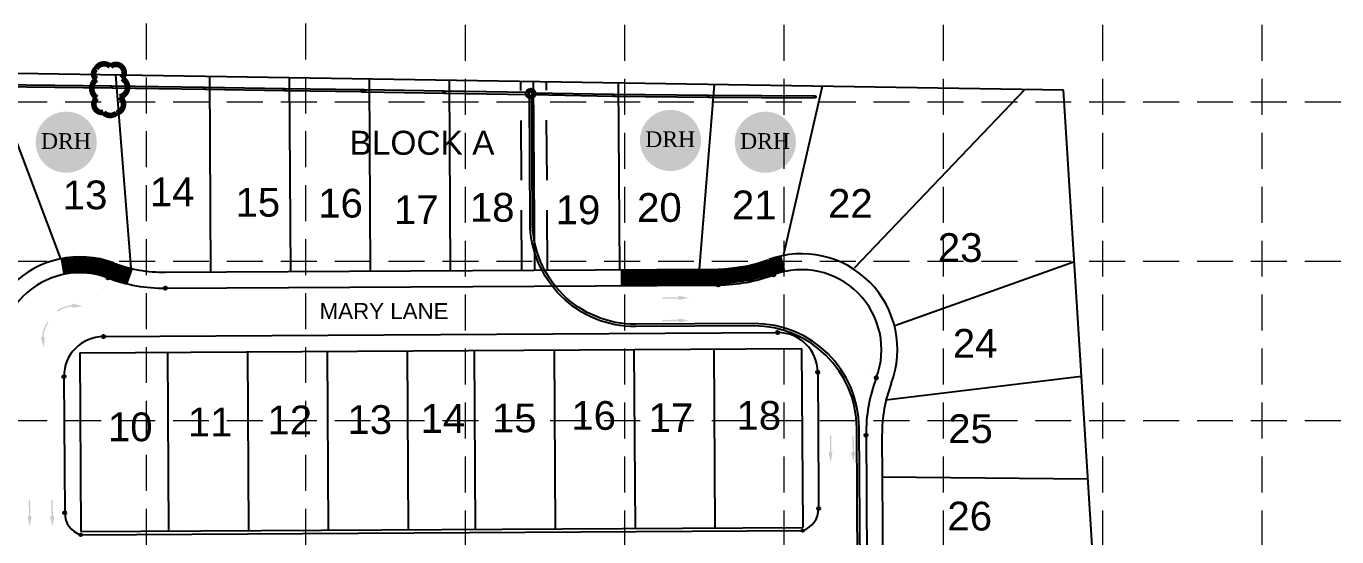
# Model space of a CAD drawing. Header units: inches. Extents: x -5337 to 1057, y 15227 to 19227.
# Drawn here: x -4210 to -3390, y 17553 to 17872 of the extents above; entities that cross this region are included whole.
import ezdxf
from ezdxf.enums import TextEntityAlignment as Align

# ---------------------------------------------------------------- set-up
doc = ezdxf.new("R2010")
doc.units = ezdxf.units.IN
doc.header["$LTSCALE"] = 150
doc.header["$MEASUREMENT"] = 0
doc.linetypes.add('DASHED2', pattern=[0.375, 0.25, -0.125])
doc.linetypes.add('HIDDEN', pattern=[0.375, 0.25, -0.125])
for name, color, linetype in [('1 BLOCK NUMBERS', 7, 'Continuous'), ('1 LOT NUMBER', 7, 'Continuous'), ('BASE', 7, 'Continuous'), ('EROSION BLANKET', 84, 'Continuous'), ('ESMT', 7, 'DASHED2'), ('grid', 7, 'HIDDEN'), ('LOT NUM', 7, 'Continuous'), ('LOTLINE', 7, 'Continuous'), ('PAVING', 7, 'Continuous'), ('ROW', 7, 'Continuous'), ('STORM', 7, 'Continuous'), ('STORM INLET', 7, 'Continuous')]:
    doc.layers.add(name, color=color, linetype=linetype)
doc.styles.add('DRHorton', font='dutcheb.ttf')
doc.styles.get("Standard").update_dxf_attribs({"font": 'ARIAL.TTF', "height": 25})

# ---------------------------------------------------------------- blocks, each defined once
blk = doc.blocks.new('DRHorton')
h = blk.add_hatch(color=1)
h.paths.add_polyline_path([(78.69822540696084, 25.78470422915278, 1), (40.43404856909645, 25.78470422915278, 1)])
h.paths.add_polyline_path([(42.32948281545312, 17.90510793809595), (76.50029822822269, 17.90510793809595), (76.50029822822269, 34.86907338622756), (42.32948281545312, 34.86907338622756)], flags=24)
at = {"layer": 'BASE', "color": 176, "style": 'DRHorton'}
blk.add_text('DRH', height=9.814143575853077, dxfattribs=at).set_placement((59.39083912051757, 21.64263810623019), align=Align.CENTER)

msp = doc.modelspace()

# ---------------------------------------------------------------- hatches: boundary and pattern name
at = {"layer": 'PAVING'}
h = msp.add_hatch(color=256, dxfattribs=at)
edge = h.paths.add_edge_path()
edge.add_line((-3801.99101475825, 17703.38339938408), (-3801.447461030462, 17702.8874211537))
edge.add_line((-3801.447461030462, 17702.8874211537), (-3812.031200847057, 17702.79554605023))
edge.add_line((-3812.031200847057, 17702.79554605023), (-3812.024956083093, 17701.93553083355))
edge.add_line((-3812.024956083093, 17701.93553083355), (-3801.441316234828, 17702.02740342046))
edge.add_line((-3801.441316234828, 17702.02740342046), (-3801.985087661056, 17701.41542527868))
edge.add_line((-3801.985087661056, 17701.41542527868), (-3801.986437231455, 17701.41378369592))
edge.add_ellipse((-3801.443937956179, 17701.37845993941), major_axis=(-0.5599787185320428, -0.004882088816760966), ratio=0.2857142857142855, start_angle=345.5032805555555, end_angle=485.8315277777779)
edge.add_line((-3801.114993349111, 17701.25160417236), (-3801.115938628231, 17701.25354665521))
edge.add_line((-3801.115938628231, 17701.25354665521), (-3795.396658793419, 17702.48266494534))
edge.add_line((-3795.396658793421, 17702.48266494534), (-3801.140337892966, 17703.56986621992))
edge.add_line((-3801.140337892964, 17703.56986621993), (-3801.139280350133, 17703.56867765157))
edge.add_ellipse((-3801.457134726748, 17703.4344012739), major_axis=(-0.5599787185320428, -0.004882088816760966), ratio=0.2857142857142858, start_angle=235.2730666666667, end_angle=377.1826722222223)
edge.add_line((-3801.991708259276, 17703.38247181841), (-3801.99101475825, 17703.38339938408))
edge.add_line((-3801.99101475825, 17703.38339938408), (-3801.99101475825, 17703.38339938408))
edge.add_line((-3801.99101475825, 17703.38339938408), (-3801.99101475825, 17703.38339938408))
at = {"layer": 'PAVING', "linetype": 'Continuous', "lineweight": 30}
h = msp.add_hatch(color=256, dxfattribs=at)
edge = h.paths.add_edge_path()
edge.add_line((-4180.90792193225, 17696.37440824666), (-4175.113009850302, 17697.16959808662))
edge.add_line((-4175.113009850304, 17697.16959808662), (-4180.754440629553, 17698.68234059783))
edge.add_line((-4180.754440629553, 17698.68234059783), (-4180.754439449953, 17698.68339972346))
edge.add_ellipse((-4181.081463170558, 17698.57332232948), major_axis=(-0.5587697797913536, 0.03709882883608347), ratio=0.285714285714286, start_angle=235.2730666666667, end_angle=377.1826722222223)
edge.add_line((-4181.618425140965, 17698.56160212981), (-4181.618939889882, 17698.55881770785))
edge.add_line((-4181.618939889884, 17698.55881770785), (-4181.119405692123, 17698.02444131611))
edge.add_line((-4181.119405692123, 17698.02444131611), (-4181.124855490234, 17698.03403295575))
edge.add_arc((-4179.542494835541, 17677.66540459427), 20.42999967130523, 94.44216743669224, 124.8504368811367)
edge.add_line((-4191.21693568917, 17694.43121253741), (-4190.725500700964, 17693.72545651))
edge.add_arc((-4179.542494835541, 17677.66540459427), 19.56999968514164, 94.77463132558108, 124.85043688113669, ccw=False)
edge.add_line((-4181.171435484161, 17697.16749268862), (-4181.172187386735, 17697.16657473618))
edge.add_line((-4181.172187386735, 17697.16657473618), (-4181.758692172001, 17696.59972159343))
edge.add_line((-4181.758692172003, 17696.59972159343), (-4181.760710917973, 17696.59805550656))
edge.add_ellipse((-4181.222384621271, 17696.52217388678), major_axis=(-0.5587697797913536, 0.03709882883608347), ratio=0.2857142857142859, start_angle=345.5032805555555, end_angle=485.8315277777779)
edge.add_line((-4180.903872250447, 17696.37102239978), (-4180.906390848311, 17696.37397886807))
h = msp.add_hatch(color=256, dxfattribs=at)
edge = h.paths.add_edge_path()
edge.add_line((-4198.725367632414, 17677.30038663599), (-4199.384015963145, 17671.48847071124))
edge.add_line((-4199.384015963145, 17671.48847071124), (-4201.028974394099, 17677.09284929592))
edge.add_line((-4201.028974394101, 17677.09284929592), (-4201.030085269291, 17677.09281949656))
edge.add_ellipse((-4200.927729075547, 17677.42234151393), major_axis=(-0.05022939825959696, 0.5577427790213679), ratio=0.2857142857142859, start_angle=-17.182672222222322, end_angle=124.7269333333333, ccw=False)
edge.add_line((-4200.928640082895, 17677.95943061277), (-4200.925759564223, 17677.95982133058))
edge.add_line((-4200.925759564223, 17677.95982133059), (-4200.379938151578, 17677.4731031005))
edge.add_line((-4200.379938151582, 17677.4731031005), (-4200.389609320016, 17677.47840451564))
edge.add_arc((-4179.989401023657, 17676.3754985971), 20.43, 146.4971349406142, 176.9054043850586, ccw=False)
edge.add_line((-4197.025124739301, 17687.65242264759), (-4196.308006621304, 17687.17772111084))
edge.add_arc((-4179.989401023657, 17676.3754985971), 19.57000000000001, 146.4971349406143, 176.5729404961699)
edge.add_line((-4199.524404140138, 17677.54535039928), (-4199.523303457598, 17677.54608392717))
edge.add_line((-4199.523303457598, 17677.54608392718), (-4198.970617668647, 17678.14568248345))
edge.add_line((-4198.970617668643, 17678.14568248345), (-4198.968982681632, 17678.14785454283))
edge.add_ellipse((-4198.880461996274, 17677.6114616647), major_axis=(-0.05022939825959696, 0.5577427790213679), ratio=0.2857142857142858, start_angle=-125.83152777777792, end_angle=14.496719444444523, ccw=False)
edge.add_line((-4198.721861727594, 17677.29659207116), (-4198.724876605727, 17677.29904043802))
at = {"layer": 'PAVING'}
h = msp.add_hatch(color=256, dxfattribs=at)
edge = h.paths.add_edge_path()
edge.add_line((-3802.005859854165, 17689.24664864025), (-3801.462306126379, 17688.75067040987))
edge.add_line((-3801.462306126381, 17688.75067040987), (-3812.046145911305, 17688.65879278985))
edge.add_line((-3812.046145911305, 17688.65879278985), (-3812.039901147342, 17687.79877757317))
edge.add_line((-3812.03990114734, 17687.79877757317), (-3801.456163847306, 17687.89075264496))
edge.add_line((-3801.456163847304, 17687.89075264496), (-3801.999937790091, 17687.27887447151))
edge.add_line((-3801.999937790091, 17687.27887447151), (-3802.00142168739, 17687.27704424761))
edge.add_ellipse((-3801.458922412115, 17687.2417204911), major_axis=(-0.5599787185320428, -0.004882088816760966), ratio=0.2857142857142855, start_angle=345.5032805555555, end_angle=485.8315277777779)
edge.add_line((-3801.129977805045, 17687.11486472406), (-3801.130788757266, 17687.11699584805))
edge.add_line((-3801.130788757266, 17687.11699584804), (-3795.411606374226, 17688.34601165328))
edge.add_line((-3795.411606374226, 17688.34601165328), (-3801.155385442102, 17689.43321041131))
edge.add_line((-3801.155385442102, 17689.43321041131), (-3801.154264806066, 17689.43193820326))
edge.add_ellipse((-3801.472119182683, 17689.29766182559), major_axis=(-0.5599787185320428, -0.004882088816760966), ratio=0.2857142857142858, start_angle=235.2730666666667, end_angle=377.1826722222223)
edge.add_line((-3802.006692715209, 17689.2457323701), (-3802.005859854165, 17689.24664864025))
edge.add_line((-3802.005859854165, 17689.24664864025), (-3802.005859854165, 17689.24664864025))
edge.add_line((-3802.005859854165, 17689.24664864025), (-3802.005859854165, 17689.24664864025))
h = msp.add_hatch(color=256, dxfattribs=at)
edge = h.paths.add_edge_path()
edge.add_line((-3705.632973659585, 17606.24184080832), (-3706.128231979188, 17605.6975049498))
edge.add_line((-3706.128231979188, 17605.6975049498), (-3706.235212366664, 17616.28126463938))
edge.add_line((-3706.235212366664, 17616.28126463938), (-3707.095097416313, 17616.27382277202))
edge.add_line((-3707.095097416315, 17616.27382277202), (-3706.988122061955, 17605.6902630191))
edge.add_line((-3706.988122061955, 17605.6902630191), (-3707.600977269676, 17606.23311208133))
edge.add_line((-3707.600977269676, 17606.23311208133), (-3707.602577060381, 17606.23460845072))
edge.add_ellipse((-3707.637129422581, 17605.69205949835), major_axis=(-0.00567829582995854, 0.55997121082826), ratio=0.2857142857142856, start_angle=345.5032805555555, end_angle=485.8315277777779)
edge.add_line((-3707.763517347857, 17605.36293485251), (-3707.761548755187, 17605.36369585878))
edge.add_line((-3707.761548755185, 17605.36369585878), (-3706.52437077873, 17599.64611939016))
edge.add_line((-3706.52437077873, 17599.64611939016), (-3705.44531727002, 17605.39159401505))
edge.add_line((-3705.44531727002, 17605.39159401505), (-3705.446480742747, 17605.39051627691))
edge.add_ellipse((-3705.581208929449, 17605.70817940986), major_axis=(-0.00567829582995854, 0.55997121082826), ratio=0.2857142857142859, start_angle=235.2730666666667, end_angle=377.1826722222223)
edge.add_line((-3705.633898421751, 17606.24267856555), (-3705.632973659587, 17606.24184080832))
edge.add_line((-3705.632973659585, 17606.24184080832), (-3705.632973659585, 17606.24184080832))
edge.add_line((-3705.632973659585, 17606.24184080832), (-3705.632973659585, 17606.24184080832))
h = msp.add_hatch(color=256, dxfattribs=at)
edge = h.paths.add_edge_path()
edge.add_line((-3691.496326354143, 17606.24699944456), (-3691.991389770204, 17605.70286855583))
edge.add_line((-3691.991389770204, 17605.70286855583), (-3692.098462576336, 17616.28632582385))
edge.add_line((-3692.098462576336, 17616.28632582386), (-3692.958447594314, 17616.27888143994))
edge.add_line((-3692.958447594314, 17616.27888143993), (-3692.851472239954, 17605.69532168702))
edge.add_line((-3692.851472239954, 17605.69532168702), (-3693.464229995901, 17606.23827323414))
edge.add_line((-3693.464229995905, 17606.23827323414), (-3693.465830596044, 17606.23972374227))
edge.add_ellipse((-3693.500382958242, 17605.69717478989), major_axis=(-0.00567829582995854, 0.55997121082826), ratio=0.2857142857142856, start_angle=345.5032805555555, end_angle=485.8315277777779)
edge.add_line((-3693.626770883517, 17605.36805014406), (-3693.624901449744, 17605.36885449503))
edge.add_line((-3693.624901449743, 17605.36885449503), (-3692.387628538074, 17599.65148047962))
edge.add_line((-3692.387628538076, 17599.65148047962), (-3691.308564963132, 17605.3965552312))
edge.add_line((-3691.30856496313, 17605.3965552312), (-3691.309734278406, 17605.39563156846))
edge.add_ellipse((-3691.444462465108, 17605.71329470141), major_axis=(-0.00567829582995854, 0.55997121082826), ratio=0.2857142857142859, start_angle=235.2730666666667, end_angle=377.1826722222223)
edge.add_line((-3691.49715195741, 17606.2477938571), (-3691.496326354143, 17606.24699944456))
edge.add_line((-3691.496326354143, 17606.24699944456), (-3691.496326354143, 17606.24699944456))
edge.add_line((-3691.496326354143, 17606.24699944456), (-3691.496326354143, 17606.24699944456))
h = msp.add_hatch(color=256, dxfattribs=at)
edge = h.paths.add_edge_path()
edge.add_line((-4207.229618615902, 17565.93630278909), (-4207.721297514094, 17565.38885602358))
edge.add_line((-4207.721297514094, 17565.38885602358), (-4207.898773189885, 17575.9715413177))
edge.add_line((-4207.898773189885, 17575.9715413177), (-4208.758712215798, 17575.95829625411))
edge.add_line((-4208.758712215797, 17575.9582962541), (-4208.581039119905, 17565.37571596143))
edge.add_line((-4208.581039119907, 17565.37571596143), (-4209.197495010041, 17565.91457314614))
edge.add_line((-4209.197495010041, 17565.91457314614), (-4209.199118509114, 17565.91601936962))
edge.add_ellipse((-4209.230048765725, 17565.37325187733), major_axis=(-0.00941579309631598, 0.5599208362263075), ratio=0.2857142857142856, start_angle=345.5032805555555, end_angle=485.8315277777779)
edge.add_line((-4209.354237076781, 17565.04329096518), (-4209.352235617171, 17565.04400329569))
edge.add_line((-4209.352235617172, 17565.0440032957), (-4208.076958512349, 17559.33488829371))
edge.add_line((-4208.076958512347, 17559.33488829371), (-4207.036296746803, 17565.08749902795))
edge.add_line((-4207.036296746805, 17565.08749902795), (-4207.037436183713, 17565.0863373088))
edge.add_ellipse((-4207.174281666215, 17565.40309409919), major_axis=(-0.00941579309631598, 0.5599208362263075), ratio=0.2857142857142859, start_angle=235.2730666666667, end_angle=377.1826722222223)
edge.add_line((-4207.230537590973, 17565.9372296634), (-4207.2296186159, 17565.93630278909))
edge.add_line((-4207.229618615902, 17565.93630278909), (-4207.229618615902, 17565.93630278909))
edge.add_line((-4207.229618615902, 17565.93630278909), (-4207.229618615902, 17565.93630278909))
h = msp.add_hatch(color=256, dxfattribs=at)
edge = h.paths.add_edge_path()
edge.add_line((-4193.093147638452, 17566.03588689282), (-4193.584826536644, 17565.4884401273))
edge.add_line((-4193.584826536644, 17565.4884401273), (-4193.762399664207, 17576.07102293654))
edge.add_line((-4193.762399664205, 17576.07102293654), (-4194.62233869012, 17576.05777787295))
edge.add_line((-4194.62233869012, 17576.05777787294), (-4194.444765562559, 17565.4751950637))
edge.add_line((-4194.444765562557, 17565.47519506371), (-4195.061121484363, 17566.01405476498))
edge.add_line((-4195.061121484363, 17566.01405476498), (-4195.062721099615, 17566.0154932051))
edge.add_ellipse((-4195.093651356228, 17565.47272571283), major_axis=(-0.00941579309631598, 0.5599208362263075), ratio=0.2857142857142856, start_angle=345.5032805555555, end_angle=485.8315277777779)
edge.add_line((-4195.217839667283, 17565.14276480067), (-4195.21586460805, 17565.14358488286))
edge.add_line((-4195.21586460805, 17565.14358488286), (-4193.940590019785, 17559.43456984921))
edge.add_line((-4193.940590019785, 17559.4345698492), (-4192.899918188008, 17565.18678071013))
edge.add_line((-4192.89991818801, 17565.18678071013), (-4192.901038774213, 17565.1858111443))
edge.add_ellipse((-4193.037884256713, 17565.50256793467), major_axis=(-0.00941579309631598, 0.5599208362263075), ratio=0.2857142857142859, start_angle=235.2730666666667, end_angle=377.1826722222223)
edge.add_line((-4193.094140181471, 17566.03670349889), (-4193.09314763845, 17566.03588689282))
edge.add_line((-4193.093147638452, 17566.03588689282), (-4193.093147638452, 17566.03588689282))
edge.add_line((-4193.093147638452, 17566.03588689282), (-4193.093147638452, 17566.03588689282))

# ---------------------------------------------------------------- linework, layer by layer
at = {"layer": 'BASE', "color": 170, "lineweight": 40}
for p, q in [((-4150.241879116003, 17840.64662942199), (-4150.241879116003, 17840.64662942199)), ((-4150.241879116003, 17840.64662942199), (-4150.241879116003, 17840.64662942199)), ((-4092.865228679992, 17839.31313744574), (-4092.865228679992, 17839.31313744574)), ((-4092.865228679992, 17839.31313744574), (-4092.865228679992, 17839.31313744574)), ((-4041.932328991619, 17838.54389763491), (-4041.932328991619, 17838.54389763491)), ((-4041.932328991619, 17838.54389763491), (-4041.932328991619, 17838.54389763491)), ((-3993.952779355608, 17837.71177197247), (-3993.952779355608, 17837.71177197247)), ((-3993.952779355608, 17837.71177197247), (-3993.952779355608, 17837.71177197247)), ((-3941.558082366408, 17836.99403918535), (-3941.558082366408, 17836.99403918535)), ((-3941.558082366408, 17836.99403918535), (-3941.558082366408, 17836.99403918535)), ((-3886.051794388692, 17836.47290647581), (-3886.051794388692, 17836.47290647581)), ((-3886.051794388692, 17836.47290647581), (-3886.051794388692, 17836.47290647581)), ((-3834.233469650764, 17834.3915992229), (-3834.233469650764, 17834.3915992229)), ((-3834.233469650764, 17834.3915992229), (-3834.233469650764, 17834.3915992229)), ((-3776.223748047787, 17833.94780084038), (-3776.223748047787, 17833.94780084038)), ((-3776.223748047787, 17833.94780084038), (-3776.223748047787, 17833.94780084038)), ((-3712.707759319677, 17833.19326667332), (-3712.707759319677, 17833.19326667332)), ((-3712.707759319677, 17833.19326667332), (-3712.707759319677, 17833.19326667332))]:
    msp.add_line(p, q, dxfattribs=at)
at = {"layer": 'BASE', "color": 170, "lineweight": 40, "const_width": 3.512760339523973}
msp.add_lwpolyline([(-4166.076071370922, 17827.60445532214, 0.5205670505517462), (-4166.076071370922, 17827.60445532214, 0.7651954600696135), (-4161.92862964093, 17818.4862719936, 0.4178788784126488), (-4153.833038711431, 17818.11094367846, 0.6649002420699669), (-4151.869726666648, 17828.26607919914, 0.744833174426672), (-4150.446972655567, 17839.75096024448, 0.9756416855879776), (-4157.578504268975, 17847.22228454008, 0.5205670505517462), (-4166.582072011617, 17845.78780805084, 0.5205670505517462), (-4166.24548775598, 17839.21040042383, 0.5402640007904789), (-4166.076071370922, 17827.60445532214)], format="xyb", close=True, dxfattribs=at)
at = {"layer": 'EROSION BLANKET', "const_width": 10}
for points in [[(-4145.228688796531, 17715.517198711), (-4162.675186265713, 17721.79385454525), (-4179.791613724545, 17723.06553032115), (-4187.932723383685, 17721.65099986824)], [(-3736.048692543171, 17723.76885142114), (-3758.042640603775, 17717.93936732667), (-3774.038224138116, 17715.77413037729), (-3838.082585662933, 17715.28219024112)]]:
    msp.add_lwpolyline(points, dxfattribs=at)
at = {"layer": 'ESMT'}
for p, q in [((-3899.862496408197, 17719.78219982936), (-3900.555604210313, 17837.90336675174)), ((-3883.862791581214, 17719.87607149416), (-3884.553884241803, 17837.64697820012))]:
    msp.add_line(p, q, dxfattribs=at)
at = {"layer": 'grid', "color": 252, "linetype": 'HIDDEN', "lineweight": 0, "ltscale": 0.6}
for p, q in [((-4135.227364225949, 19122.93119225532), (-4135.227364225949, 15630.29360565876)), ((-4035.47736422594, 19122.93119225532), (-4035.47736422594, 15630.29360565876)), ((-3935.393858640692, 19121.98416579754), (-3935.393858640692, 15630.29360565876)), ((-3835.643858640683, 19121.98416579754), (-3835.643858640683, 15630.29360565876)), ((-3735.893858640675, 19121.98416579754), (-3735.893858640675, 15630.29360565876)), ((-3636.143858640666, 19121.98416579754), (-3636.143858640666, 15630.29360565876)), ((-3536.393858640657, 19121.98416579754), (-3536.393858640658, 15630.29360565876)), ((-3436.643858640648, 19121.98416579754), (-3436.643858640648, 15630.29360565876)), ((-5232.143858640806, 17825.23416579743), (952.3561413597372, 17825.23416579743)), ((-5232.143858640806, 17725.48416579742), (952.3561413597372, 17725.48416579742)), ((-5232.143858640806, 17625.73416579741), (952.3561413597372, 17625.73416579741))]:
    msp.add_line(p, q, dxfattribs=at)
at = {"layer": 'LOTLINE'}
for p, q in [((-3560.687316460375, 17832.45742636231), (-4399.627013786207, 17845.90047537546)), ((-4232.752472485725, 17843.22652401586), (-4188.818053239915, 17726.94053120769)), ((-4154.389053176201, 17841.97078762652), (-4144.873806138241, 17720.97882581014)), ((-4095.577312086341, 17841.02842105806), (-4094.859158887346, 17718.63803234031)), ((-4045.571809078638, 17840.22708501955), (-4044.86000632678, 17718.93138318023)), ((-3995.566208619164, 17839.42585146592), (-3994.860953734542, 17719.22473150359)), ((-3945.560608159691, 17838.62461791229), (-3944.861801173978, 17719.51808234351)), ((-3891.862643994706, 17719.82913566176), (-3892.554744226058, 17837.77517247593)), ((-3839.548882808986, 17836.9258270079), (-3838.863584267203, 17720.14008649512)), ((-3779.555889991925, 17835.9644813197), (-3788.864431706637, 17720.43343733504)), ((-3735.945020224115, 17729.75363703426), (-3711.650502306687, 17834.87641554615)), ((-3585.045953664141, 17832.84775061898), (-3691.811666690028, 17720.96479524679)), ((-3536.069828758365, 17438.80907003859), (-3560.687316460375, 17832.45742636231)), ((-3553.973070994221, 17725.09179120739), (-3666.441046256125, 17684.98766767553)), ((-3929.738143959581, 17669.605970688), (-3929.080939821091, 17557.60793944736)), ((-3879.738993915573, 17669.89942149626), (-3879.081787260526, 17557.90129028729)), ((-3829.739841355007, 17670.19277233617), (-3829.082737184848, 17558.19473857898)), ((-3779.740688794442, 17670.4861231761), (-3779.083584624283, 17558.48808941889)), ((-4121.801610862933, 17668.47902423615), (-4121.144506692774, 17556.48099047895)), ((-4071.802558270696, 17668.77237255951), (-4071.145354132208, 17556.77434131887)), ((-4021.803408226689, 17669.06582336776), (-4021.146201571641, 17557.06769215879)), ((-3971.804255666122, 17669.35917420768), (-3971.147051527632, 17557.36114296703)), ((-3549.482317395576, 17653.28216128935), (-3672.013674530832, 17638.48620204732)), ((-3674.269387817001, 17590.46422697527), (-3545.476442583889, 17589.22618472195))]:
    msp.add_line(p, q, dxfattribs=at)
at = {"layer": 'PAVING'}
for p, q in [((-3740.004893490846, 17710.71999547118), (-3739.976108405546, 17710.72016437388)), ((-4161.977342842389, 17708.24397212703), (-4161.977330127158, 17708.24395640161)), ((-4123.184684607071, 17708.47159724367), (-3776.851695156389, 17710.50378813208)), ((-4161.875344637509, 17678.24403788767), (-3739.770492679978, 17680.72083792255)), ((-4186.712686665947, 17653.14134152867), (-4186.21254627258, 17567.90263245769)), ((-3714.654132506024, 17655.90894781272), (-3714.213770460621, 17580.86906438832)), ((-3684.654326436104, 17656.04385321397), (-3684.654344406408, 17656.04381166942)), ((-3684.422019263246, 17616.44898680192), (-3684.214301434506, 17581.04517435728)), ((-3714.213770460621, 17580.86906438832), (-3714.153864202699, 17570.65323657603)), ((-3684.214301434506, 17581.04517435728), (-3682.756226783826, 17332.54656728297)), ((-4176.131868654373, 17554.15826572045), (-3724.072753488201, 17556.81083798649))]:
    msp.add_line(p, q, dxfattribs=at)
for centre, radius in [((-4159.124282914465, 17714.9275089904), 1), ((-3776.851700602812, 17710.5037962917), 1), ((-3742.304355413193, 17716.8773196894), 1), ((-4123.184680392027, 17708.47161170551), 1), ((-4161.875313675373, 17678.24406458092), 1), ((-3739.770515295462, 17680.7208443258), 1), ((-4186.712733722619, 17653.14138347541), 1), ((-3714.654103065819, 17655.90890857505), 1), ((-3677.966114444002, 17652.38852429452), 1), ((-3684.422013103969, 17616.44898706023), 1), ((-3714.153866197918, 17570.65327514792), 1), ((-4186.212561145774, 17567.902645662), 1), ((-4176.131857377317, 17554.15826766031), 0.75), ((-3724.072723453588, 17556.81083807007), 0.75)]:
    msp.add_circle(centre, radius, dxfattribs=at)
for centre, radius, start, end in [((-3724.737305052737, 17670.06494160803), 50, 339.2967229465039, 110.5693590576443), ((-4176.800702812601, 17668.1563193585), 50, 69.29672294650388, 201.3756618353835), ((-4123.77144828744, 17808.46989020787), 100, 249.2967229465039, 270.3361951688025), ((-3777.438458802118, 17810.50207485096), 100, 270.3361896132375, 290.5693590576443), ((-4161.712946762886, 17653.24459184676), 25, 90.37212016881934, 180.2365368354781), ((-3739.653397754808, 17655.72111865767), 25, 0.4303868353878106, 90.26841461332526), ((-3584.423734203365, 17617.0356870829), 100, 159.2967229465039, 180.3361562799525), ((-4171.71271046487, 17567.96845015608), 14.5, 180.2600229466513, 252.2557479465441), ((-3728.653616704491, 17570.56821489212), 14.5, 288.416584057631, 0.3361118355376469)]:
    msp.add_arc(centre, radius, start, end, dxfattribs=at)
at = {"layer": 'ROW'}
for p, q in [((-4123.243356739897, 17718.47147464095), (-3776.910411246245, 17720.50358947308)), ((-4176.800708670053, 17668.15633755727), (-3724.74169347221, 17670.80890730675)), ((-3724.74169347221, 17670.80890730675), (-3724.084486817159, 17558.81077609777)), ((-4176.800708670053, 17668.15633755727), (-4176.143502015006, 17556.15820634829)), ((-3674.422233665715, 17616.50762855622), (-3672.697667129352, 17322.60544843611)), ((-4176.143502015006, 17556.15820634829), (-3724.084486817159, 17558.81077609777))]:
    msp.add_line(p, q, dxfattribs=at)
for centre, radius, start, end in [((-4176.800702812601, 17668.1563193585), 60, 69.29672294650388, 201.3756618353835), ((-3724.737305052737, 17670.06494160803), 60, 339.2967229465039, 110.1214479466544), ((-4123.77144828744, 17808.46989020787), 90, 249.2967229465039, 270.3361923909681), ((-3777.438458802118, 17810.50207485096), 90, 270.3361923909681, 290.5693618355643), ((-3584.423734203365, 17617.0356870829), 90, 159.2967229465039, 180.336192390968)]:
    msp.add_arc(centre, radius, start, end, dxfattribs=at)
at = {"layer": 'STORM', "color": 5}
for p, q in [((-4156.799408584086, 17833.63368923393), (-4228.323136171404, 17834.47912052313)), ((-4156.784060254866, 17834.88367135732), (-4228.308387652163, 17835.72908754717)), ((-4098.541143355107, 17832.8860557942), (-4156.799408584086, 17833.63368923393)), ((-4098.525190182794, 17834.13585308028), (-4156.784060254866, 17834.88367135732)), ((-4098.5231908162, 17834.13590341144), (-4098.525190182794, 17834.13585308028)), ((-4048.517687808499, 17833.33456737293), (-4098.5231908162, 17834.13590341144)), ((-4098.543142721701, 17832.88600546303), (-4098.541143355107, 17832.8860557942)), ((-4048.537639713999, 17832.0846694245), (-4098.543142721701, 17832.88600546303)), ((-4000.531879998493, 17831.31551886901), (-4048.537639713999, 17832.0846694245)), ((-4000.51182812466, 17832.56541933399), (-4048.517687808499, 17833.33456737293)), ((-4000.53383520171, 17831.19053008078), (-4000.509772953113, 17832.69041063876)), ((-3998.534094426073, 17831.1584445661), (-4000.53383520171, 17831.19053008078)), ((-3998.510032177477, 17832.65832512407), (-4000.509772953113, 17832.69041063876)), ((-3948.528593934929, 17830.35720849592), (-3998.534094426073, 17831.1584445661)), ((-3948.504331749675, 17831.857094087), (-3998.510032177477, 17832.65832512407)), ((-3895.522881169847, 17829.48595234778), (-3948.528593934929, 17830.35720849592)), ((-3895.49821911127, 17830.9858480051), (-3948.504331749675, 17831.857094087)), ((-3894.788667179333, 17749.81249219196), (-3895.251761871792, 17828.73736276193)), ((-3893.288692997206, 17749.82129334984), (-3893.751787690795, 17828.74616384346)), ((-3893.520887887007, 17829.62267698152), (-3842.515013349333, 17828.78340386318)), ((-3893.50033617153, 17830.87259002929), (-3842.494461633856, 17830.03331691096)), ((-3842.515013349333, 17828.78340386318), (-3842.511911814558, 17828.78338190817)), ((-3842.511911814558, 17828.78338190817), (-3783.154334519781, 17828.10473514823)), ((-3842.494461633856, 17830.03331691096), (-3842.497563168634, 17830.03333886597)), ((-3842.497563168634, 17830.03333886597), (-3783.142585050431, 17829.35462667551)), ((-3783.154334519781, 17828.10473514823), (-3716.266740939831, 17827.61954692382)), ((-3783.142585050431, 17829.35462667551), (-3716.257595680167, 17828.86957295724)), ((-3754.833551766489, 17686.3825892076), (-3828.662806268569, 17685.94938191064)), ((-3754.824750382842, 17684.88261503116), (-3828.654004884924, 17684.4494077342)), ((-3689.17794992593, 17447.02408351711), (-3690.198863743122, 17621.01071888739)), ((-3687.677975838838, 17447.03290094106), (-3688.69888956365, 17621.01952039322))]:
    msp.add_line(p, q, dxfattribs=at)
at = {"layer": 'STORM', "color": 5, "extrusion": (0, 0, -1)}
for radius in [65.75, 64.25]:
    msp.add_arc((3829.039798969281, 17750.19827614674), radius, 269.6638098929576, 359.6638187200575, dxfattribs=at)
at = {"layer": 'STORM', "color": 5}
for radius in [65.75, 64.25]:
    msp.add_arc((-3754.447757683793, 17620.63372106063), radius, 0.3361936928074349, 90.33618911807794, dxfattribs=at)
at = {"layer": 'STORM INLET', "color": 5}
for p, q in [((-3896.34679198244, 17831.23080166819), (-3897.327115651688, 17831.15242656989)), ((-3896.443582319962, 17829.44789608791), (-3897.081124042423, 17828.99507449022)), ((-3896.34679198244, 17831.23080166819), (-3896.958186826274, 17832.00110906803)), ((-3896.443582319962, 17829.44789608791), (-3896.530607849169, 17828.25123151045)), ((-3896.443582319962, 17829.44789608791), (-3896.006961553016, 17829.60393115201)), ((-3896.346791985488, 17831.23080166811), (-3896.016217701421, 17831.18146244823)), ((-3893.019378772282, 17831.75057166356), (-3896.019385907548, 17831.73296915356)), ((-3896.019385907548, 17831.73296915356), (-3896.001783397547, 17828.73296201829)), ((-3896.001783397547, 17828.73296201829), (-3893.001776262283, 17828.75056452829)), ((-3893.516478693749, 17831.24760256105), (-3895.51641680504, 17831.23586923208)), ((-3895.51641680504, 17831.23586923208), (-3895.50468347608, 17829.2359311208)), ((-3895.50468347608, 17829.2359311208), (-3893.504745364789, 17829.24766444976)), ((-3894.654824267931, 17832.48302244027), (-3895.212860927102, 17833.29282008351)), ((-3894.654824267931, 17832.48302244027), (-3894.293415908513, 17833.39765960493)), ((-3894.614301690272, 17831.74118780528), (-3894.654824267931, 17832.48302244027)), ((-3894.177881987498, 17828.30022761379), (-3894.539290347067, 17827.38559045524)), ((-3894.177881987651, 17828.3002276199), (-3894.202120143211, 17828.74349585871)), ((-3894.177881987498, 17828.30022761379), (-3893.619845328323, 17827.49042997056)), ((-3893.504745364789, 17829.24766444976), (-3893.516478693749, 17831.24760256105)), ((-3893.001776262283, 17828.75056452829), (-3893.019378772282, 17831.75057166356)), ((-3892.724385410158, 17831.6438457992), (-3893.017547254525, 17831.42687750967)), ((-3892.485914276042, 17829.5524483858), (-3893.007005516678, 17829.63024215334)), ((-3892.724385410158, 17831.6438457992), (-3892.302098406259, 17832.53201854362)), ((-3892.724385410158, 17831.6438457992), (-3891.751582213003, 17831.78817556385)), ((-3892.485914272991, 17829.55244838588), (-3891.505590609995, 17829.63082349012)), ((-3892.485914272991, 17829.55244838588), (-3891.87451942923, 17828.78214098908))]:
    msp.add_line(p, q, dxfattribs=at)
for centre, radius in [((-4156.791771818889, 17834.25869812859), 0.4150000000000001), ((-4098.533166768952, 17833.51095443723), 0.415), ((-4048.527663761248, 17832.70961839872), 0.7150000000000001), ((-4048.527663761248, 17832.70961839872), 0.415), ((-3998.522063301774, 17831.90838484509), 0.7150000000000001), ((-3998.522063301774, 17831.90838484509), 0.415), ((-3948.516462842299, 17831.10715129146), 0.7150000000000001), ((-3948.516462842299, 17831.10715129146), 0.415), ((-3894.416353130506, 17830.39162503001), 2.999999999999999), ((-3842.504737491596, 17829.40836038707), 0.498), ((-3783.148475605023, 17828.72965513571), 0.4980000000000001), ((-3716.26213915333, 17828.2445088147), 0.4980000000000001)]:
    msp.add_circle(centre, radius, dxfattribs=at)

# ---------------------------------------------------------------- block references
at = {"layer": 'grid', "zscale": 1.213134165493395}
for p in [(-4244.850434296528, 17774.07636141272), (-3866.436284816737, 17775.17594640762), (-3807.034067700873, 17774.07636141272)]:
    msp.add_blockref('DRHorton', p, dxfattribs=at)

# ---------------------------------------------------------------- texts
at = {"layer": '1 BLOCK NUMBERS'}
msp.add_text('BLOCK A ', height=15, dxfattribs=at).set_placement((-4007.889209264828, 17799.51150816095), align=Align.MIDDLE_LEFT)
at = {"layer": '1 LOT NUMBER'}
for s, p in [('14', (-4132.895178096473, 17768.81926470346)), ('13', (-4187.433447590009, 17766.88396431839)), ('15', (-4079.269423350006, 17762.29562214415)), ('16', (-4027.471535463008, 17761.70524756658)), ('18', (-3932.50337973145, 17759.0795158871)), ('20', (-3827.778199635964, 17759.00681664317)), ('21', (-3768.377436702791, 17760.60781601416)), ('22', (-3708.223519630028, 17761.56376527431)), ('17', (-3979.996113032001, 17757.62480206427)), ('19', (-3878.750745098039, 17757.5431890074)), ('23', (-3639.473439427433, 17733.93041838075)), ('24', (-3630.066056558699, 17673.9798779444)), ('16', (-3868.966145045968, 17628.87004309171)), ('18', (-3765.552714243888, 17628.92251921681)), ('10', (-4159.151192558746, 17621.71920185261)), ('11', (-4109.134821520496, 17624.78566425971)), ('12', (-4059.256262997083, 17626.01107546688)), ('13', (-4009.150064228445, 17626.29201625697)), ('14', (-3963.368639079259, 17626.94663993465)), ('15', (-3918.703115023747, 17627.29718500551)), ('17', (-3820.582291867773, 17627.41449009342)), ('25', (-3632.970012072521, 17620.61079602992)), ('26', (-3633.480120486141, 17565.8871276764))]:
    msp.add_text(s, height=18, dxfattribs=at).set_placement(p, align=Align.MIDDLE_LEFT)
at = {"layer": 'LOT NUM'}
msp.add_text('MARY LANE', height=10, rotation=359.9549229465038, dxfattribs=at).set_placement((-4026.581499891576, 17694.24307662821), align=Align.MIDDLE_LEFT)

doc.saveas('drawing.dxf')
